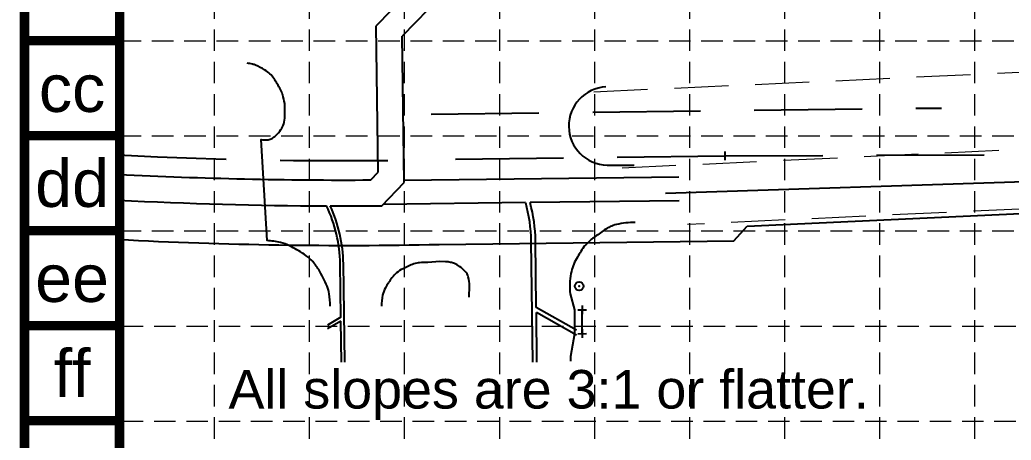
# Model space of a CAD drawing. Header units: feet. Extents: x 2467609 to 2470436, y 7119976 to 7121745.
# Drawn here: x 2467608.9 to 2468069, y 7120278.2 to 7120473.4 of the extents above; entities that cross this region are included whole.
import ezdxf
from ezdxf.enums import TextEntityAlignment as Align

# ---------------------------------------------------------------- set-up
doc = ezdxf.new("R2010")
doc.units = ezdxf.units.FT
doc.header["$LTSCALE"] = 100
doc.header["$MEASUREMENT"] = 0
for name, pattern in [('06117 BASE$0$HIDDEN', [0.375, 0.25, -0.125]), ('06117 TOPO$0$DASHED', [0.75, 0.5, -0.25]), ('HIDDEN', [0.375, 0.25, -0.125])]:
    doc.linetypes.add(name, pattern=pattern)
doc.layers.add('06117 BASE$0$ROAD-FUTURE', color=8, linetype='06117 BASE$0$HIDDEN', lineweight=18)
for name, color, linetype in [('06117 TOPO$0$EXSS', 253, '06117 TOPO$0$DASHED'), ('06117 TOPO$0$EXSTM', 253, 'Continuous'), ('06117 TOPO$0$EXWATER', 253, 'Continuous'), ('06117 TOPO$0$GUTTER', 253, 'Continuous'), ('06117 TOPO$0$INLET', 253, 'Continuous'), ('06117 TOPO$0$INLET1', 253, 'Continuous'), ('06117 TOPO$0$SIGN1', 253, 'Continuous'), ('BASE', 7, 'Continuous'), ('GRID', 254, 'HIDDEN')]:
    doc.layers.add(name, color=color, linetype=linetype)
doc.styles.add("L200'", font='ARIAL.TTF', dxfattribs={"height": 0.001969})
doc.styles.get("Standard").update_dxf_attribs({"font": 'ARIAL.TTF'})

# ---------------------------------------------------------------- blocks, each defined once
blk = doc.blocks.new('06117 TOPO$0$PLUS')
at = {"color": 0, "linetype": 'ByBlock'}
for p, q in [((-0.00417, 0), (0.00417, 0)), ((0, 0.00417), (0, -0.00417))]:
    blk.add_line(p, q, dxfattribs=at)
blk.add_point((0, 0), dxfattribs=at)
blk = doc.blocks.new('06117 TOPO$0$CIR')
at = {"color": 0, "linetype": 'ByBlock'}
blk.add_circle((0, 0), 0.00417, dxfattribs=at)
blk.add_point((0, 0), dxfattribs=at)

msp = doc.modelspace()

# ---------------------------------------------------------------- linework, layer by layer
at = {"layer": '06117 BASE$0$ROAD-FUTURE'}
for p, q in [((2468274.92, 7120458.15), (2467875.35, 7120439.79)), ((2468274.92, 7120458.15), (2467875.35, 7120439.79)), ((2468274.92, 7120458.15), (2467875.35, 7120439.79)), ((2468274.92, 7120458.15), (2467875.35, 7120439.79)), ((2467888.49, 7120404.64), (2468488.3, 7120432.83)), ((2467888.49, 7120404.64), (2468488.3, 7120432.83)), ((2468488.53, 7120404.83), (2467918.8, 7120378.33)), ((2468488.53, 7120404.83), (2467918.8, 7120378.33))]:
    msp.add_line(p, q, dxfattribs=at)
at = {"layer": '06117 TOPO$0$EXSS'}
for p, q in [((2467799.84, 7120429.51, 603.91), (2468036.74, 7120432.42, 603.91)), ((2467936.17, 7120412.29, 603.91), (2467936.21, 7120408.19, 603.91))]:
    msp.add_line(p, q, dxfattribs=at)
at = {"layer": '06117 TOPO$0$EXSS', "color": 30}
msp.add_line((2468206.59, 7120411.13), (2467936.19, 7120410.1, 603.91), dxfattribs=at)
at = {"layer": '06117 TOPO$0$EXSS', "color": 30, "elevation": 603.91}
msp.add_lwpolyline([(2467936.19, 7120410.1), (2467799.2, 7120408.4, -0.017898), (2467654.76, 7120410.67, -0.017898)], format="xyb", dxfattribs=at)
at = {"layer": '06117 TOPO$0$EXSTM'}
for p, q in [((2467869.81, 7120568.99, 603.91), (2467774.33, 7120470.57, 603.91)), ((2467870.21, 7120552.17, 603.91), (2467786.4, 7120465.78, 603.91)), ((2467775.28, 7120402.58, 603.91), (2467774.33, 7120470.57, 603.91)), ((2467787.35, 7120397.78, 603.91), (2467786.4, 7120465.78, 603.91)), ((2468488.47, 7120411.81), (2467908.66, 7120392.74)), ((2467771.83, 7120399.04, 603.91), (2467775.28, 7120402.58, 603.91)), ((2467776.94, 7120387.08, 603.91), (2467787.35, 7120397.78, 603.91)), ((2467914.8, 7120400.35, 603.91), (2467787.34, 7120398.79, 603.91)), ((2467843.71, 7120388.48, 603.91), (2467777.51, 7120387.67, 603.91)), ((2467914.94, 7120389.35, 603.91), (2467845.78, 7120388.5, 603.91)), ((2467846.97, 7120314.49, 603.91), (2467846.28, 7120370.64, 603.91)), ((2467848.66, 7120339.8, 603.91), (2467848.28, 7120370.67, 603.91)), ((2467757.97, 7120335.27, 603.91), (2467757.62, 7120360.08, 603.91)), ((2467759.76, 7120314.49, 603.91), (2467759.12, 7120360.11, 603.91)), ((2467867.35, 7120329.31, 603.91), (2467848.66, 7120339.8, 603.91)), ((2467848.97, 7120314.49, 603.91), (2467848.69, 7120337.49, 603.91)), ((2467867.38, 7120327, 603.91), (2467848.69, 7120337.49, 603.91)), ((2467757.97, 7120335.27, 603.91), (2467751.77, 7120331.58, 603.91)), ((2467758, 7120333.54, 603.91), (2467751.8, 7120329.85, 603.91)), ((2467758.26, 7120314.49, 603.91), (2467758, 7120333.54, 603.91))]:
    msp.add_line(p, q, dxfattribs=at)
at = {"layer": '06117 TOPO$0$EXSTM', "color": 5}
for p, q in [((2467869.81, 7120568.99, 603.91), (2467774.33, 7120470.57, 603.91)), ((2467870.21, 7120552.17, 603.91), (2467786.4, 7120465.78, 603.91)), ((2467775.28, 7120402.58, 603.91), (2467774.33, 7120470.57, 603.91)), ((2467787.35, 7120397.78, 603.91), (2467786.4, 7120465.78, 603.91)), ((2468488.47, 7120411.81), (2467908.66, 7120392.74)), ((2467771.83, 7120399.04, 603.91), (2467775.28, 7120402.58, 603.91)), ((2467776.94, 7120387.08, 603.91), (2467787.35, 7120397.78, 603.91)), ((2467914.8, 7120400.35, 603.91), (2467787.34, 7120398.79, 603.91)), ((2467843.71, 7120388.48, 603.91), (2467777.51, 7120387.67, 603.91)), ((2467914.94, 7120389.35, 603.91), (2467845.78, 7120388.5, 603.91)), ((2467846.97, 7120314.49, 603.91), (2467846.28, 7120370.64, 603.91)), ((2467848.66, 7120339.8, 603.91), (2467848.28, 7120370.67, 603.91)), ((2467757.97, 7120335.27, 603.91), (2467757.62, 7120360.08, 603.91)), ((2467759.76, 7120314.49, 603.91), (2467759.12, 7120360.11, 603.91)), ((2467867.35, 7120329.31, 603.91), (2467848.66, 7120339.8, 603.91)), ((2467848.97, 7120314.49, 603.91), (2467848.69, 7120337.49, 603.91)), ((2467867.38, 7120327, 603.91), (2467848.69, 7120337.49, 603.91)), ((2467757.97, 7120335.27, 603.91), (2467751.77, 7120331.58, 603.91)), ((2467758, 7120333.54, 603.91), (2467751.8, 7120329.85, 603.91)), ((2467758.26, 7120314.49, 603.91), (2467758, 7120333.54, 603.91))]:
    msp.add_line(p, q, dxfattribs=at)
at = {"layer": '06117 TOPO$0$EXSTM'}
for centre, radius, start, end in [((2467758.74, 7122426.49, 603.91), 2027.5, 267.06025, 270.36991), ((2467758.74, 7122426.49, 603.91), 2039.5, 267.07756, 269.79074), ((2467777.29, 7120369.79, 603.91), 69, 0.7028, 15.7102), ((2467777.29, 7120369.79, 603.91), 71, 0.7028, 15.278), ((2467693.38, 7120359.19, 603.91), 64.25, 0.8019, 25.6609), ((2467758.74, 7122426.49, 603.91), 2039.5, 269.83744, 270.51121), ((2467693.38, 7120359.19, 603.91), 65.75, 0.8019, 25.0294)]:
    msp.add_arc(centre, radius, start, end, dxfattribs=at)
at = {"layer": '06117 TOPO$0$EXSTM', "color": 5}
for centre, radius, start, end in [((2467758.74, 7122426.49, 603.91), 2027.5, 267.06025, 270.36991), ((2467758.74, 7122426.49, 603.91), 2039.5, 267.07756, 269.79074), ((2467777.29, 7120369.79, 603.91), 69, 0.7028, 15.7102), ((2467777.29, 7120369.79, 603.91), 71, 0.7028, 15.278), ((2467693.38, 7120359.19, 603.91), 64.25, 0.8019, 25.6609), ((2467758.74, 7122426.49, 603.91), 2039.5, 269.83744, 270.51121), ((2467693.38, 7120359.19, 603.91), 65.75, 0.8019, 25.0294)]:
    msp.add_arc(centre, radius, start, end, dxfattribs=at)
at = {"layer": '06117 TOPO$0$EXWATER', "color": 4}
for p, q in [((2467946.55, 7120377.61), (2468488.59, 7120402.81)), ((2467940.29, 7120370.75), (2467946.55, 7120377.61)), ((2467803.58, 7120369.07), (2467940.29, 7120370.75))]:
    msp.add_line(p, q, dxfattribs=at)
msp.add_arc((2467761.1, 7122429.14, 603.91), 2060.5, 267.04182, 271.18133, dxfattribs=at)
at = {"layer": '06117 TOPO$0$GUTTER'}
msp.add_line((2467881.52, 7120405.92, 1097.42), (2467894.04, 7120405.92, 1097.42), dxfattribs=at)
at = {"layer": '06117 TOPO$0$GUTTER', "elevation": 1097.42}
for points in [[(2467753.03, 7120340.48, 0.037624), (2467752.54, 7120346.12, 0.057459), (2467751.52, 7120349.69, 0.03644), (2467747.64, 7120357.41, 0.059498), (2467744.41, 7120361.61, 0.0514), (2467740.88, 7120364.53, 0.029981), (2467734.12, 7120368.49, 0.061135), (2467729.97, 7120369.99, 0.04226), (2467723.66, 7120370.89), (2467720.92, 7120417.79, 0.071308), (2467723.66, 7120417.61, 0.099815), (2467725.57, 7120418.14, 0.068011), (2467727.75, 7120419.67, 0.050372), (2467730.14, 7120422.37, 0.086037), (2467731.43, 7120425.02, 0.069718), (2467731.94, 7120428.61), (2467731.87, 7120434.59, 0.031908), (2467730.94, 7120438.51, 0.047647), (2467729.9, 7120441, 0.02597), (2467726.82, 7120446.15, 0.056253), (2467725.02, 7120448.26, 0.0522), (2467722.54, 7120450.14, 0.03457), (2467718.37, 7120452.29, 0.042536), (2467716.92, 7120452.77, 0.026141), (2467714.48, 7120453.23)], [(2467894.5, 7120379.24, 0.065745), (2467885.83, 7120378.33, 0.094658), (2467880.29, 7120375.83, 0.005169), (2467875.35, 7120372.28, 0.020545), (2467874.16, 7120371.33, 0.00644), (2467872.68, 7120370, 0.007439), (2467871.43, 7120368.82, 0.055768), (2467870.68, 7120367.92, 0.010089), (2467867.28, 7120362.44, 0.090107), (2467864.73, 7120355.6, 0.068836), (2467864.36, 7120346.1), (2467866.33, 7120338.77), (2467866.4, 7120327.55), (2467864.56, 7120317.1), (2467864.58, 7120314.95)], [(2467817.53, 7120344.57), (2467817.58, 7120349.88, 0.086713), (2467817.09, 7120353.98, 0.118572), (2467815.57, 7120356.6, 0.04385), (2467813.04, 7120358.83, 0.052962), (2467810.62, 7120360.24, 0.060537), (2467808.87, 7120360.78, 0.046049), (2467806.47, 7120360.99), (2467803.87, 7120361.1), (2467798.38, 7120360.76, 0.038193), (2467794.44, 7120360.62, 0.057085), (2467791.86, 7120360.03, 0.034155), (2467786.78, 7120357.83, 0.052692), (2467783.78, 7120355.86, 0.060023), (2467781.66, 7120353.65, 0.032816), (2467778.6, 7120348.96, 0.077552), (2467777.3, 7120345.5, 0.055537), (2467776.83, 7120340.39)]]:
    msp.add_lwpolyline(points, format="xyb", dxfattribs=at)
at = {"layer": '06117 TOPO$0$GUTTER'}
msp.add_arc((2467881.87, 7120424.07), 18.15, 92.8088, 268.9072, dxfattribs=at)
at = {"layer": '06117 TOPO$0$INLET', "color": 5, "elevation": 1097.42}
msp.add_lwpolyline([(2467869.96, 7120327.7), (2467869.92, 7120338.72)], dxfattribs=at)
at = {"layer": 'BASE', "const_width": 4.41}
for points in [[(2467611.14, 7119978.57), (2470433.54, 7119978.57), (2470433.54, 7121742.57), (2467611.14, 7121742.57)], [(2467655.15, 7120022.66), (2470389.56, 7120022.58), (2470389.51, 7121698.49), (2467655.7, 7121698.54)]]:
    msp.add_lwpolyline(points, close=True, dxfattribs=at)
for points in [[(2467655.24, 7120463.67), (2467611.14, 7120463.67)], [(2467655.24, 7120419.57), (2467611.14, 7120419.57)], [(2467655.24, 7120375.47), (2467611.14, 7120375.47)], [(2467655.24, 7120331.37), (2467611.14, 7120331.37)], [(2467655.24, 7120287.27), (2467611.14, 7120287.27)]]:
    msp.add_lwpolyline(points, dxfattribs=at)
at = {"layer": 'GRID', "color": 252, "linetype": 'HIDDEN', "lineweight": 0, "ltscale": 0.4}
for p, q in [((2467699.19, 7121698.89), (2467699.19, 7120154.77)), ((2467743.29, 7121698.89), (2467743.29, 7120154.77)), ((2467787.39, 7121698.89), (2467787.39, 7120154.77)), ((2467831.49, 7121698.89), (2467831.49, 7120154.77)), ((2467875.59, 7121698.89), (2467875.59, 7120154.77)), ((2467919.69, 7121698.89), (2467919.69, 7120154.77)), ((2467963.79, 7121698.89), (2467963.79, 7120154.77)), ((2468007.89, 7121698.89), (2468007.89, 7120154.77)), ((2468051.99, 7121698.89), (2468051.99, 7120154.77)), ((2467655.24, 7120463.67), (2470389.44, 7120463.67)), ((2467655.24, 7120419.57), (2470389.44, 7120419.57)), ((2467655.24, 7120375.47), (2470389.44, 7120375.47)), ((2467656.23, 7120331.17), (2470390.43, 7120331.17)), ((2467656.23, 7120287.07), (2470390.43, 7120287.07))]:
    msp.add_line(p, q, dxfattribs=at)

# ---------------------------------------------------------------- block references
at = {"layer": '06117 TOPO$0$INLET1', "color": 5, "xscale": 479.9999901255313, "yscale": 479.9999901255313, "zscale": 479.9999901255313, "rotation": 0.8895652305771319}
for p in [(2467869.92, 7120338.72, 602.85), (2467869.96, 7120327.7, 602.89)]:
    msp.add_blockref('06117 TOPO$0$PLUS', p, dxfattribs=at)
at = {"layer": '06117 TOPO$0$SIGN1', "xscale": 479.9999901255313, "yscale": 479.9999901255313, "zscale": 479.9999901255313, "rotation": 0.8895652305771319}
msp.add_blockref('06117 TOPO$0$CIR', (2467868.58, 7120349.68, 602.5), dxfattribs=at)

# ---------------------------------------------------------------- texts
at = {"layer": 'BASE'}
for s, p in [('cc', (2467633.19, 7120441.62)), ('dd', (2467633.19, 7120397.52)), ('ee', (2467633.19, 7120353.42)), ('ff', (2467633.19, 7120309.32))]:
    msp.add_text(s, height=22.05, dxfattribs=at).set_placement(p, align=Align.MIDDLE_CENTER)
at = {"layer": 'BASE', "color": 7, "style": "L200'"}
msp.add_text('All slopes are 3:1 or flatter.', height=17.8845, dxfattribs=at).set_placement((2467705.81, 7120292.92))

doc.saveas('drawing.dxf')
